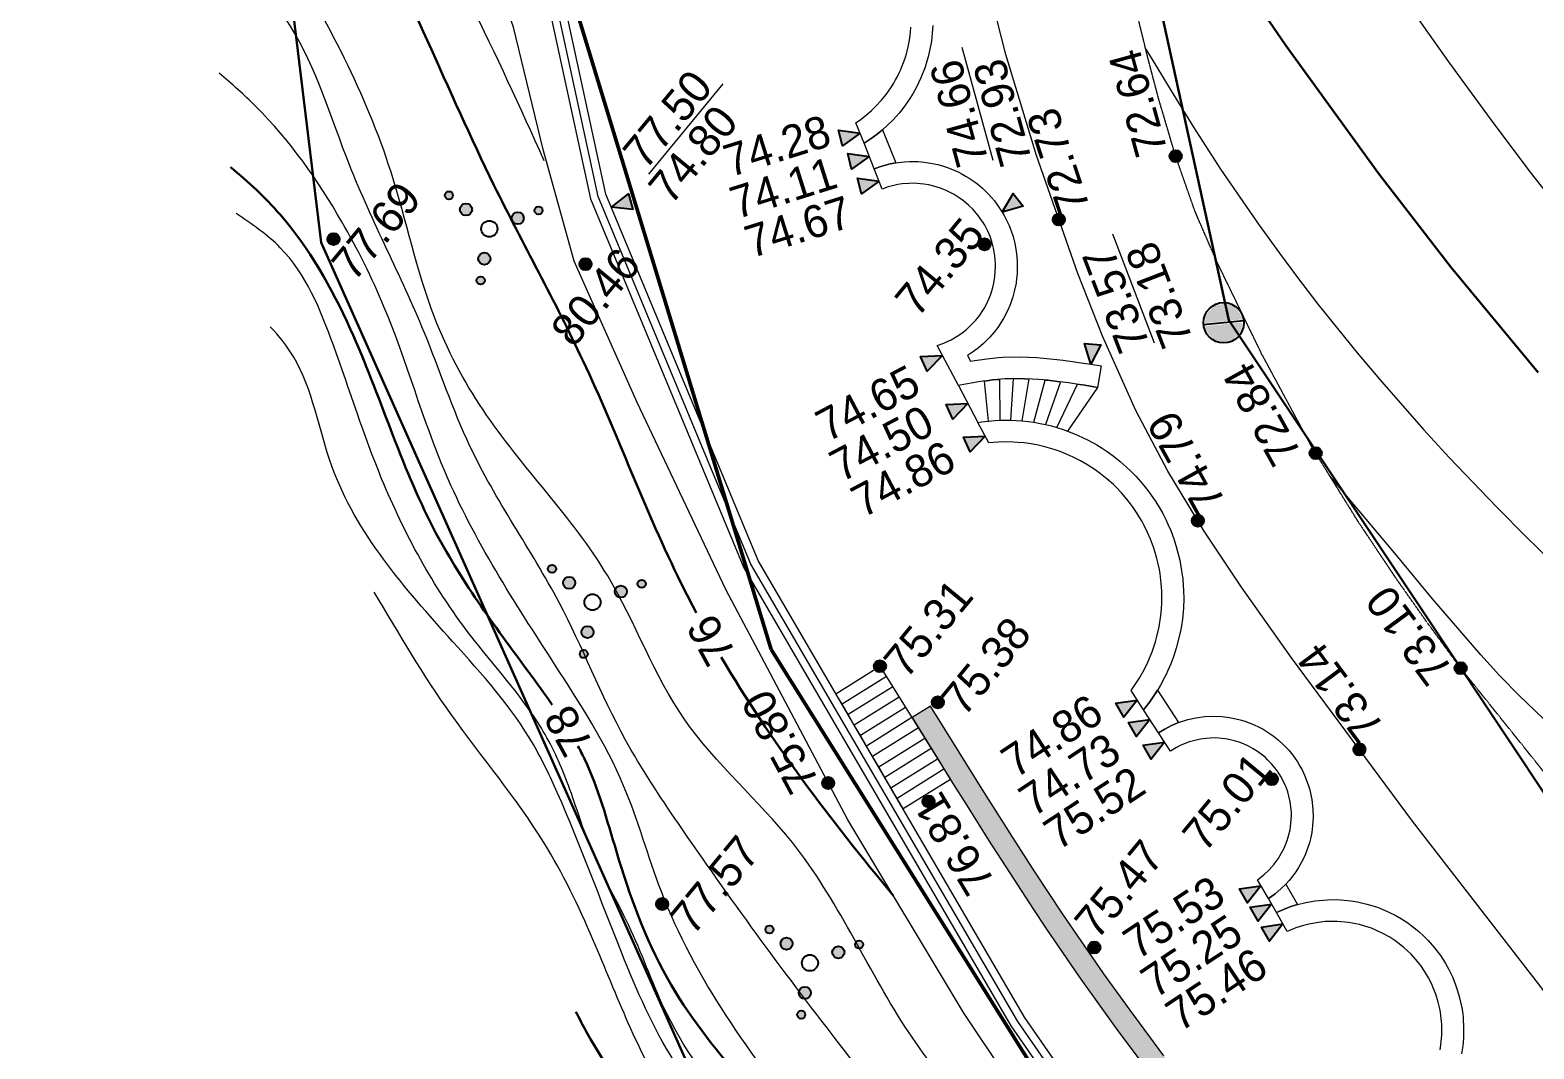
# Model space of a CAD drawing. Header units: millimetres. Extents: x -2893842 to -949497, y -1203244 to 262218.
# Drawn here: x -2454252 to -2417010, y -180234 to -154996 of the extents above; entities that cross this region are included whole.
import ezdxf

# ---------------------------------------------------------------- set-up
doc = ezdxf.new("R2010")
doc.units = ezdxf.units.MM
doc.linetypes.add('g5_05x2', pattern=[3.5, 2.5, -1])
doc.layers.get('0').update_dxf_attribs({"lineweight": 5})
for name, color, linetype in [('!!!_ Размеры', 7, 'Continuous'), ('06_Инженерно-технические сооружения', 253, 'Continuous'), ('10_Границы покрытий и угодий', 253, 'Continuous'), ('12_Рельеф', 253, 'Continuous'), ('13_Растительность', 253, 'Continuous'), ('14_Ограждения', 253, 'Continuous'), ('19_Горизонтали', 253, 'Continuous'), ('30_Канализация', 253, 'Continuous'), ('33_Газопровод', 253, 'Continuous'), ('61_Отметки высоты поверхности', 253, 'Continuous'), ('65_Границы', 253, 'Continuous')]:
    doc.layers.add(name, color=color, linetype=linetype)
doc.styles.add('LIKE17', font='d431.shx')
doc.styles.add('LIKE36', font='pragmai.shx')
doc.styles.add('Line_GUGK', font='')
doc.styles.get('Line_GUGK').set_extended_font_data('Bm431', italic=True)
doc.linetypes.add('g5_085a', pattern='A,0.001,[19,GUGK_2005.shx,S=1,R=180,X=0,Y=0],0.5,[18,GUGK_2005.shx,S=6,R=180,X=0,Y=0],0.5', length=1.001)
doc.linetypes.add('g5_121_g', pattern='A,4,-0.4,["Г",Line_GUGK,S=1,R=0,X=0,Y=-0.5],-1.2,12', length=17.6)
doc.linetypes.add('g5_122_d', pattern='A,1,-1,1.5,-0.4,["Др",Line_GUGK,S=1,R=0,X=0,Y=-0.5],-2.4,1.5,-1,4,-1,4,-1,3', length=21.8)
doc.linetypes.add('g5_280_1', pattern='A,0.001,[21,GUGK_2005.shx,S=1,R=180,X=0,Y=0],2', length=2.001)
doc.linetypes.add('g5_474_3a', pattern='A,1.5,-0.5,0.5,-0.2,[28,GUGK_2005.shx,S=0.8,R=0,X=0,Y=0],-0.2,0.5,-0.5', length=3.9)

# ---------------------------------------------------------------- blocks, each defined once
blk = doc.blocks.new('g5_117')
h = blk.add_hatch(color=255)
h.paths.add_polyline_path([(-0.299, 0.352), (0.352, -0.299, 0.177899), (0.463, 0, 0.639215)])
h.paths.add_polyline_path([(-0.352, 0.299, 0.177899), (-0.463, 0, 0.639215), (0.299, -0.352)])
at = {"color": 0}
blk.add_lwpolyline([(0.354, -0.354), (-0.354, 0.354)], dxfattribs=at)
blk.add_circle((0, 0), 0.5, dxfattribs=at)
blk = doc.blocks.new('g5_330')
blk.add_hatch(color=0).paths.add_polyline_path([(-0.15, 0, 1), (0.15, 0, 1)])
at = {"color": 0}
blk.add_circle((0, 0), 0.15, dxfattribs=at)
blk = doc.blocks.new('g5_330a')
blk.add_hatch(color=0).paths.add_polyline_path([(0, 0), (-0.2, 0.5), (0.2, 0.5)])
at = {"color": 0}
blk.add_lwpolyline([(0, 0), (-0.2, 0.5), (0.2, 0.5)], close=True, dxfattribs=at)
blk = doc.blocks.new('g5_395_2')
h = blk.add_hatch(color=0)
h.paths.add_polyline_path([(-0.8, -0.375, 1), (-0.5, -0.375, 1)])
h.paths.add_polyline_path([(-1.026, -0.65, 1), (-1.226, -0.65, 1)])
h.paths.add_polyline_path([(0.8, -0.375, 1), (0.5, -0.375, 1)])
h.paths.add_polyline_path([(1.026, -0.65, 1), (1.226, -0.65, 1)])
h.paths.add_polyline_path([(0.15, 0.75, 1), (-0.15, 0.75, 1)])
h.paths.add_polyline_path([(0.1, 1.3, 1), (-0.1, 1.3, 1)])
at = {"color": 0}
for centre, radius in [((0, 1.3), 0.1), ((0, 0.75), 0.15), ((0, 0), 0.2), ((-0.65, -0.375), 0.15), ((0.65, -0.375), 0.15), ((-1.126, -0.65), 0.1), ((1.126, -0.65), 0.1)]:
    blk.add_circle(centre, radius, dxfattribs=at)
blk = doc.blocks.new('Топо_07.04.17')
at = {"layer": '06_Инженерно-технические сооружения', "linetype": 'Continuous', "lineweight": 20}
blk.add_hatch(color=256, dxfattribs=at).paths.add_polyline_path([(-458920, -248545), (-458381, -248573), (-458292, -246836), (-458183, -244616), (-458125, -243345), (-458065, -241893), (-458024, -240767), (-457969, -238871), (-457928, -236450), (-457926, -233687), (-457930, -232306), (-457894, -229420), (-457866, -228434), (-457814, -226465), (-457787, -225066), (-457766, -223718), (-457755, -222738), (-457745, -221611), (-457732, -219147), (-457729, -216937), (-457729, -214806), (-457727, -211032), (-457708, -208694), (-457627, -205492), (-457556, -203635), (-457492, -202111), (-457438, -200759), (-457398, -199645), (-457366, -198582), (-457334, -196988), (-457325, -195804), (-457334, -194519), (-457361, -193380), (-457420, -191996), (-457494, -190835), (-457571, -189846), (-457627, -189185), (-457699, -188351), (-457758, -187626), (-457856, -186268), (-457899, -185434), (-457925, -184575), (-457929, -183951), (-457918, -183317), (-457891, -182718), (-457842, -182059), (-457770, -181423), (-457711, -181010), (-457610, -180446), (-457529, -180067), (-457407, -179576), (-457235, -178990), (-457112, -178620), (-456959, -178196), (-456728, -177613), (-456395, -176848), (-456132, -176285), (-455899, -175808), (-455524, -175065), (-455180, -174400), (-454628, -173338), (-454209, -172512), (-453858, -171791), (-453489, -170987), (-453067, -169995), (-452796, -169307), (-452584, -168738), (-452362, -168102), (-452183, -167555), (-451978, -166890), (-451810, -166305), (-451647, -165697), (-451498, -165101), (-451300, -164239), (-451161, -163579), (-450978, -162629), (-450777, -161446), (-450577, -160087), (-450497, -159483), (-450286, -157628), (-450224, -156949), (-450157, -156053), (-450122, -155404), (-450102, -154894), (-450093, -154511), (-450088, -154058), (-450096, -153256), (-450115, -152674), (-450171, -151684), (-450238, -150859), (-450305, -150199), (-450370, -149635), (-450445, -149048), (-450554, -148281), (-450665, -147583), (-450788, -146878), (-450876, -146413), (-451030, -145686), (-451209, -144934), (-451391, -144265), (-451563, -143693), (-451816, -142925), (-452006, -142389), (-452207, -141848), (-452425, -141282), (-452744, -140477), (-453210, -139322), (-453586, -138400), (-454101, -137164), (-454816, -135513), (-455156, -134758), (-455950, -133079), (-456422, -132130), (-456998, -131013), (-457774, -129562), (-458700, -127891), (-459947, -125710), (-461501, -123052), (-462755, -120929), (-463621, -119461), (-464899, -117273), (-466179, -115053), (-467140, -113368), (-468141, -111603), (-469388, -109391), (-470356, -107668), (-471713, -105253), (-473065, -102846), (-475187, -99046), (-477528, -94793), (-478652, -92722), (-480118, -90003), (-481525, -87385), (-482888, -84852), (-484648, -81601), (-486227, -78714), (-487166, -76983), (-487692, -75990), (-488243, -74919), (-488802, -73790), (-489335, -72659), (-489865, -71461), (-490321, -70349), (-490731, -69257), (-490934, -68679), (-491304, -67538), (-491747, -65977), (-492054, -64714), (-492317, -63456), (-492548, -62134), (-492680, -61220), (-492823, -59992), (-492923, -58823), (-492996, -57428), (-493017, -56121), (-492995, -54805), (-492954, -53697), (-492907, -52607), (-492871, -51619), (-492852, -50809), (-492851, -49837), (-492884, -48686), (-492935, -47720), (-493009, -46706), (-493136, -45339), (-493250, -44280), (-493401, -42984), (-493572, -41572), (-493738, -40179), (-493909, -38646), (-494079, -37053), (-494231, -35640), (-494351, -34556), (-494535, -32999), (-494693, -31782), (-494811, -30949), (-494976, -29881), (-495152, -28844), (-495359, -27753), (-495494, -27098), (-495693, -26210), (-495959, -25134), (-496203, -24238), (-496477, -23314), (-496775, -22391), (-497115, -21427), (-497457, -20534), (-497770, -19778), (-498103, -19025), (-498430, -18328), (-498778, -17623), (-499397, -16440), (-500390, -14666), (-501147, -13369), (-501734, -12378), (-502577, -10950), (-503278, -9737), (-503819, -8767), (-504662, -7184), (-505232, -6063), (-505680, -5158), (-506298, -3883), (-506760, -2912), (-507337, -1695), (-507825, -1926), (-507323, -2987), (-507035, -3592), (-506698, -4297), (-506283, -5153), (-505860, -6013), (-505537, -6658), (-505372, -6984), (-505117, -7479), (-504433, -8770), (-504001, -9555), (-503666, -10147), (-503156, -11031), (-502633, -11920), (-501999, -12989), (-501411, -13986), (-500909, -14847), (-500206, -16087), (-499656, -17101), (-499232, -17922), (-498982, -18426), (-498625, -19183), (-498301, -19910), (-497871, -20958), (-497447, -22097), (-497024, -23373), (-496703, -24453), (-496400, -25586), (-496200, -26415), (-496007, -27283), (-495849, -28057), (-495678, -28970), (-495310, -31274), (-495163, -32341), (-495022, -33467), (-494879, -34686), (-494719, -36147), (-494555, -37682), (-494393, -39186), (-494184, -41001), (-493959, -42863), (-493788, -44325), (-493638, -45746), (-493531, -46955), (-493453, -48097), (-493417, -48860), (-493390, -49970), (-493404, -51367), (-493429, -52138), (-493466, -53035), (-493513, -54164), (-493542, -55038), (-493556, -55976), (-493555, -56555), (-493537, -57391), (-493499, -58260), (-493474, -58688), (-493432, -59263), (-493332, -60326), (-493221, -61250), (-493056, -62375), (-492826, -63668), (-492530, -65054), (-492362, -65750), (-492183, -66438), (-491866, -67544), (-491333, -69179), (-490925, -70285), (-490415, -71545), (-489631, -73305), (-489081, -74450), (-488226, -76134), (-487719, -77093), (-487236, -77992), (-485549, -81077), (-484684, -82665), (-483444, -84958), (-482476, -86755), (-479091, -93045), (-476235, -98269), (-473708, -102804), (-470723, -108119), (-466022, -116408), (-462418, -122562), (-460054, -126605), (-458825, -128773), (-458359, -129617), (-457965, -130345), (-457534, -131154), (-457018, -132150), (-456661, -132858), (-456244, -133709), (-456011, -134198), (-455676, -134918), (-455322, -135703), (-454627, -137307), (-454220, -138279), (-453722, -139496), (-453154, -140904), (-452692, -142091), (-452367, -142984), (-451997, -144118), (-451755, -144980), (-451567, -145759), (-451365, -146728), (-451230, -147477), (-451111, -148212), (-451001, -148968), (-450850, -150184), (-450764, -151039), (-450676, -152250), (-450641, -153079), (-450629, -153882), (-450643, -154920), (-450671, -155588), (-450728, -156487), (-450806, -157398), (-450873, -158058), (-450940, -158654), (-451031, -159401), (-451086, -159825), (-451207, -160689), (-451449, -162192), (-451628, -163161), (-451820, -164089), (-451965, -164728), (-452124, -165382), (-452257, -165892), (-452502, -166758), (-452685, -167355), (-452807, -167730), (-453012, -168329), (-453183, -168803), (-453401, -169374), (-453556, -169765), (-453900, -170582), (-454180, -171206), (-454739, -172365), (-455221, -173309), (-455734, -174295), (-455949, -174712), (-456256, -175313), (-456589, -175988), (-456789, -176412), (-456951, -176765), (-457164, -177256), (-457452, -177975), (-457754, -178840), (-457954, -179531), (-458058, -179957), (-458174, -180521), (-458263, -181051), (-458336, -181596), (-458384, -182056), (-458437, -182808), (-458462, -183463), (-458469, -183897), (-458465, -184586), (-458447, -185233), (-458420, -185850), (-458391, -186364), (-458323, -187336), (-458216, -188645), (-458111, -189880), (-458029, -190917), (-457969, -191839), (-457931, -192587), (-457898, -193473), (-457876, -194415), (-457865, -195872), (-457874, -196961), (-457909, -198665), (-457966, -200407), (-458016, -201702), (-458078, -203192), (-458156, -205181), (-458228, -207583), (-458258, -209571), (-458270, -212081), (-458269, -215658), (-458271, -218813), (-458288, -221949), (-458320, -224679), (-458422, -228977), (-458465, -231074), (-458468, -233057), (-458462, -234750), (-458466, -236252), (-458526, -239523), (-458604, -241837), (-458682, -243722), (-458844, -247049)])
at = {"layer": '06_Инженерно-технические сооружения', "color": 7, "linetype": 'Continuous', "lineweight": 20}
for points in [[(-505382, 15053), (-505416, 14862), (-505461, 14672), (-505531, 14437), (-505582, 14295), (-505626, 14188), (-505690, 14044), (-505819, 13799), (-505957, 13577), (-506068, 13423), (-506151, 13317), (-506296, 13150), (-506421, 13022), (-506456, 12988), (-506619, 12843), (-506780, 12715), (-506908, 12624), (-507055, 12529), (-507214, 12438), (-507401, 12343), (-507545, 12874), (-507409, 12947), (-507201, 13078), (-507127, 13130), (-507024, 13209), (-506852, 13357), (-506722, 13485), (-506675, 13536), (-506573, 13653), (-506502, 13744), (-506450, 13815), (-506395, 13894), (-506331, 13993), (-506292, 14059), (-506265, 14107), (-506185, 14262), (-506145, 14347), (-506110, 14430), (-506049, 14592), (-505998, 14755), (-505952, 14938), (-505926, 15071)], [(-505758, 6115), (-505381, 5155), (-505292, 5158), (-505211, 5160), (-505113, 5160), (-505100, 6156), (-505043, 6158), (-504902, 6160), (-504782, 6158), (-504729, 6156), (-504835, 5147), (-504746, 5140), (-504644, 5129), (-504563, 5118), (-504385, 6134), (-504286, 6124), (-504113, 6101), (-504008, 6085), (-504295, 5073), (-504142, 5039), (-504000, 5002), (-503604, 6010), (-503545, 5998), (-503251, 5930), (-503231, 5925), (-503719, 4914), (-503582, 4864), (-503451, 4811), (-502820, 5818), (-502646, 5771), (-502339, 5685), (-503196, 4693)]]:
    blk.add_lwpolyline(points, dxfattribs=at)
at = {"layer": '06_Инженерно-технические сооружения', "linetype": 'Continuous', "lineweight": 20}
for points in [[(-512783, 12187), (-510701, 14197)], [(-504272, 11563), (-504717, 14423)], [(-500812, 6610), (-501538, 9412)], [(-508342, -843), (-509510, -1400)], [(-508213, -1114), (-509389, -1674)], [(-508084, -1384), (-509268, -1949)], [(-507955, -1655), (-509146, -2223)], [(-502577, -10950), (-503278, -9737), (-503819, -8767), (-504662, -7184), (-505232, -6063), (-505680, -5158), (-506298, -3883), (-506760, -2912), (-507337, -1695), (-507825, -1926), (-507323, -2987), (-507035, -3592), (-506698, -4297), (-506283, -5153), (-505860, -6013), (-505537, -6658), (-505372, -6984), (-505117, -7479), (-504433, -8770), (-504001, -9555), (-503666, -10147), (-503156, -11031)], [(-507826, -1926), (-509025, -2498)], [(-507697, -2197), (-508904, -2773)], [(-508783, -3047), (-507568, -2468)], [(-507440, -2739), (-508662, -3322)], [(-508541, -3597), (-507312, -3010)], [(-507183, -3281), (-508420, -3871)], [(-495760, -11574), (-495726, -11452), (-495678, -11220), (-495664, -11123), (-495653, -11014), (-495647, -10940), (-495643, -10817), (-495647, -10649), (-495652, -10568), (-495672, -10395), (-495709, -10197), (-495752, -10030), (-495774, -9961), (-495812, -9850), (-495842, -9774), (-495923, -9594), (-496000, -9450), (-496111, -9273), (-496206, -9142), (-496368, -8953), (-496570, -8758), (-496684, -8664), (-496855, -8541), (-497111, -8393), (-497267, -8319), (-497393, -8269), (-497654, -8186), (-497932, -8129), (-498045, -8115), (-498229, -8101), (-498392, -8100), (-498634, -8116), (-498777, -8136), (-498967, -8175), (-499188, -8239), (-499404, -7742), (-499221, -7684), (-499028, -7635), (-498864, -7603), (-498652, -7575), (-498419, -7560), (-498108, -7567), (-497878, -7591), (-497698, -7622), (-497541, -7658), (-497377, -7704), (-497152, -7783), (-496928, -7881), (-496845, -7922), (-496720, -7990), (-496490, -8137), (-496340, -8247), (-496201, -8363), (-496122, -8434), (-495986, -8570), (-495951, -8608), (-495844, -8730), (-495746, -8855), (-495614, -9046), (-495563, -9128), (-495489, -9258), (-495427, -9379), (-495385, -9469), (-495320, -9625), (-495253, -9816), (-495202, -9995), (-495163, -10171), (-495137, -10321), (-495108, -10606), (-495104, -10698), (-495103, -10828), (-495121, -11132), (-495152, -11349), (-495173, -11458), (-495192, -11542), (-495245, -11735)]]:
    blk.add_lwpolyline(points, dxfattribs=at)
at = {"layer": '06_Инженерно-технические сооружения', "color": 7, "linetype": 'Continuous', "lineweight": 20}
for points in [[(-507225, 11689), (-507401, 12343), (-507214, 12438), (-507055, 12529), (-506908, 12624), (-506678, 11774), (-506814, 11764), (-507026, 11734)], [(-502193, 6205), (-502339, 5685), (-502646, 5771), (-502846, 5826), (-503044, 5878), (-503251, 5930), (-503545, 5998), (-503763, 6042), (-503922, 6071), (-504113, 6101), (-504286, 6124), (-504423, 6138), (-504596, 6151), (-504782, 6158), (-504902, 6160), (-505043, 6158), (-505146, 6155), (-505252, 6150), (-505390, 6142), (-505580, 6129), (-505758, 6115), (-506168, 7159), (-506021, 7193), (-505806, 7264), (-505646, 7334), (-505552, 7383), (-505402, 7476), (-505279, 7566), (-505147, 7680), (-505056, 7771), (-505014, 7817), (-504967, 7871), (-504910, 7944), (-504842, 8039), (-504756, 8182), (-504716, 8256), (-504668, 8359), (-504636, 8436), (-504600, 8538), (-504554, 8702), (-504512, 8932), (-504503, 9024), (-504498, 9110), (-504497, 9206), (-504501, 9307), (-504509, 9402), (-504534, 9569), (-504563, 9697), (-504604, 9834), (-504663, 9988), (-504696, 10063), (-504738, 10145), (-504794, 10244), (-504794, 10244), (-504909, 10415), (-505001, 10529), (-505113, 10648), (-505213, 10739), (-505330, 10833), (-505404, 10885), (-505511, 10953), (-505646, 11026), (-505805, 11096), (-505922, 11138), (-506042, 11172), (-506206, 11207), (-506299, 11221), (-506409, 11232), (-506576, 11237), (-506689, 11233), (-506823, 11219), (-506929, 11203), (-507084, 11168), (-507225, 11689), (-507026, 11734), (-506814, 11764), (-506814, 11764), (-506678, 11774), (-506471, 11776), (-506332, 11768), (-506244, 11759), (-506244, 11759), (-506123, 11741), (-505973, 11711), (-505825, 11673), (-505650, 11614), (-505509, 11558), (-505416, 11514), (-505248, 11425), (-505151, 11365), (-505094, 11328), (-504979, 11245), (-504910, 11190), (-504803, 11097), (-504719, 11018), (-504615, 10907), (-504473, 10734), (-504416, 10655), (-504355, 10562), (-504303, 10475), (-504247, 10372), (-504193, 10260), (-504156, 10176), (-504109, 10055), (-504062, 9912), (-504039, 9825), (-504020, 9749), (-503997, 9635), (-503972, 9455), (-503959, 9264), (-503958, 9124), (-503964, 8997), (-504004, 8689), (-504024, 8597), (-504053, 8480), (-504118, 8280), (-504171, 8148), (-504250, 7982), (-504322, 7853), (-504458, 7646), (-504626, 7440), (-504726, 7335), (-504848, 7222), (-505021, 7084), (-505159, 6990), (-505292, 6910), (-505448, 6830), (-505390, 6683), (-505282, 6689), (-504985, 6699), (-504832, 6699), (-504702, 6696), (-504585, 6691), (-504168, 6654), (-503951, 6623), (-503745, 6588), (-503340, 6505), (-503110, 6451), (-503063, 6440), (-502878, 6393), (-502619, 6323), (-502439, 6274)], [(-502105, -2379), (-502361, -1868), (-502257, -1753), (-502131, -1600), (-501982, -1396), (-501870, -1221), (-501736, -979), (-501688, -881), (-501624, -739), (-501572, -610), (-501493, -383), (-501416, -103), (-501384, 51), (-501357, 212), (-501339, 352), (-501327, 486), (-501317, 677), (-501320, 929), (-501325, 1026), (-501338, 1172), (-501354, 1304), (-501378, 1455), (-501405, 1593), (-501456, 1798), (-501510, 1976), (-501575, 2157), (-501616, 2257), (-501727, 2500), (-501812, 2659), (-501852, 2729), (-501928, 2851), (-502045, 3023), (-502160, 3174), (-502219, 3247), (-502357, 3402), (-502505, 3552), (-502625, 3662), (-502813, 3817), (-502963, 3926), (-503130, 4037), (-503272, 4121), (-503434, 4208), (-503580, 4278), (-503803, 4370), (-503994, 4437), (-504187, 4493), (-504297, 4520), (-504453, 4553), (-504570, 4573), (-504740, 4596), (-504933, 4613), (-505171, 4620), (-505381, 5155), (-505292, 5158), (-505211, 5160), (-505113, 5160), (-505039, 5158), (-504948, 5155), (-504835, 5147), (-504746, 5140), (-504644, 5129), (-504563, 5118), (-504431, 5098), (-504295, 5073), (-504142, 5039), (-504000, 5002), (-503848, 4957), (-503719, 4914), (-503582, 4864), (-503451, 4811), (-503305, 4745), (-503196, 4693), (-502978, 4575), (-502814, 4476), (-502730, 4422), (-502613, 4341), (-502520, 4272), (-502395, 4174), (-502284, 4081), (-502146, 3955), (-501989, 3799), (-501853, 3649), (-501740, 3514), (-501644, 3389), (-501544, 3249), (-501471, 3140), (-501387, 3002), (-501318, 2882), (-501238, 2728), (-501159, 2562), (-501088, 2395), (-501024, 2223), (-500989, 2118), (-500939, 1954), (-500886, 1743), (-500845, 1545), (-500821, 1391), (-500798, 1201), (-500788, 1091), (-500776, 730), (-500781, 566), (-500788, 446), (-500808, 246), (-500842, 11), (-500898, -257), (-500940, -421), (-500988, -577), (-501129, -955), (-501212, -1138), (-501306, -1322), (-501395, -1479), (-501452, -1572), (-501497, -1641), (-501622, -1822), (-501730, -1963), (-501813, -2065), (-501929, -2197)]]:
    blk.add_lwpolyline(points, close=True, dxfattribs=at)
at = {"layer": '06_Инженерно-технические сооружения', "linetype": 'Continuous', "lineweight": 20}
for points in [[(-508299, -4146), (-508420, -3871), (-508541, -3597), (-508662, -3322), (-508783, -3047), (-508904, -2773), (-508904, -2773), (-509025, -2498), (-509146, -2223), (-509268, -1949), (-509389, -1674), (-509510, -1400), (-509631, -1125), (-508471, -572), (-507054, -3552)], [(-501800, -2989), (-502105, -2379), (-501929, -2197), (-501813, -2065), (-501711, -1938), (-501283, -2793), (-501460, -2845), (-501639, -2913)], [(-501559, -3472), (-501800, -2989), (-501639, -2913), (-501460, -2845), (-501283, -2793), (-501047, -2745), (-500839, -2722), (-500618, -2717), (-500431, -2729), (-500188, -2765), (-500013, -2807), (-499889, -2845), (-499724, -2908), (-499643, -2943), (-499440, -3048), (-499311, -3129), (-499217, -3194), (-499104, -3282), (-498988, -3385), (-498879, -3494), (-498745, -3649), (-498648, -3780), (-498562, -3914), (-498467, -4087), (-498415, -4200), (-498373, -4303), (-498326, -4438), (-498262, -4688), (-498239, -4815), (-498220, -4979), (-498215, -5061), (-498215, -5298), (-498232, -5490), (-498249, -5602), (-498270, -5709), (-498310, -5866), (-498362, -6025), (-498397, -6115), (-498448, -6231), (-498535, -6398), (-498607, -6517), (-498731, -6691), (-498814, -6793), (-498893, -6880), (-499001, -6986), (-499096, -7069), (-499225, -7170), (-499381, -7275), (-499562, -7376), (-499777, -6879), (-499606, -6777), (-499458, -6668), (-499322, -6546), (-499208, -6422), (-499030, -6174), (-498989, -6103), (-498934, -5996), (-498888, -5889), (-498835, -5739), (-498795, -5582), (-498778, -5491), (-498763, -5388), (-498757, -5323), (-498752, -5181), (-498756, -5054), (-498771, -4907), (-498789, -4805), (-498817, -4682), (-498827, -4647), (-498868, -4521), (-498915, -4404), (-498969, -4293), (-499031, -4181), (-499108, -4065), (-499192, -3955), (-499250, -3888), (-499305, -3830), (-499421, -3721), (-499514, -3646), (-499629, -3566), (-499741, -3499), (-499847, -3444), (-499956, -3396), (-500091, -3347), (-500170, -3324), (-500258, -3302), (-500414, -3274), (-500546, -3261), (-500646, -3257), (-500716, -3257), (-500786, -3260), (-500967, -3279), (-501073, -3298), (-501172, -3322), (-501286, -3357), (-501402, -3400)], [(-499404, -7742), (-499562, -7376), (-499381, -7275), (-499225, -7170), (-499096, -7069), (-498864, -7603), (-499028, -7635), (-499221, -7684)]]:
    blk.add_lwpolyline(points, close=True, dxfattribs=at)
at = {"layer": '06_Инженерно-технические сооружения', "linetype": 'g5_280_1', "lineweight": 20}
blk.add_lwpolyline([(-502577, -10950), (-503278, -9737), (-503819, -8767), (-504662, -7184), (-505232, -6063), (-505680, -5158), (-506298, -3883), (-506760, -2912), (-507337, -1695)], dxfattribs=at)
at = {"layer": '10_Границы покрытий и угодий', "linetype": 'Continuous', "lineweight": 20}
blk.add_lwpolyline([(-491277, -13391), (-493153, -10226), (-495799, -5873), (-498322, -1511), (-499355, 367), (-500114, 1847), (-500843, 3429), (-501461, 5005), (-502069, 6914), (-502505, 8540), (-503195, 11563), (-503664, 14129), (-504071, 17120), (-504334, 20233), (-504466, 23063), (-504613, 29318), (-504639, 33461)], dxfattribs=at)
at = {"layer": '10_Границы покрытий и угодий', "linetype": 'g5_05x2', "lineweight": 20}
blk.add_lwpolyline([(-487501, -13270), (-488249, -11853), (-489122, -10328), (-490115, -8696), (-494187, -2239), (-494893, -1005), (-495522, 144), (-496306, 1667), (-497227, 3610), (-498203, 6045), (-499055, 8454), (-499447, 9741), (-499770, 11155), (-500030, 12625), (-500173, 13607), (-500349, 14970), (-500685, 17854), (-500886, 19605), (-501507, 25351), (-501719, 27723), (-501872, 29862), (-501973, 32163), (-501982, 33913)], dxfattribs=at)
at = {"layer": '12_Рельеф', "linetype": 'g5_085a', "lineweight": 20}
blk.add_lwpolyline([(-504854, -14223), (-507381, -9331), (-509693, -4260), (-512049, 1743), (-513705, 6594), (-514864, 10252), (-515315, 13090), (-515705, 16179), (-516899, 21338), (-517177, 22968), (-517260, 24830), (-517127, 26527), (-516986, 28070), (-516893, 30406), (-516864, 32898), (-516803, 35031)], dxfattribs=at)
at = {"layer": '14_Ограждения', "linetype": 'Continuous', "lineweight": 20}
for points in [[(-482824, -91304), (-485476, -87179), (-494115, -69254), (-496120, -60088), (-496205, -50316), (-497090, -32246), (-499561, -22830), (-501480, -17825), (-505890, -9609), (-511172, 2371), (-513895, 11816), (-515538, 28121), (-515200, 39840)], [(-515599, 39884), (-515939, 28106), (-514289, 11740), (-511549, 2234), (-506250, -9784), (-501844, -17991), (-499942, -22952), (-497488, -32308), (-496605, -50328), (-496520, -60133), (-494496, -69385), (-485826, -87375), (-483164, -91515)]]:
    blk.add_lwpolyline(points, dxfattribs=at)
at = {"layer": '14_Ограждения', "linetype": 'g5_474_3a', "lineweight": 20}
blk.add_lwpolyline([(-453278, -155610), (-453853, -151309), (-455234, -142668), (-456889, -138660), (-465749, -122446), (-473635, -108760), (-476745, -101893), (-482994, -91410), (-485651, -87277), (-494306, -69320), (-496320, -60111), (-496405, -50322), (-497289, -32277), (-499752, -22891), (-501662, -17908), (-506070, -9697), (-511361, 2302), (-514092, 11778), (-515738, 28114), (-515399, 39862), (-512772, 53553), (-510484, 67484), (-510272, 76938), (-512186, 90139)], dxfattribs=at)
at = {"layer": '19_Горизонтали', "linetype": 'Continuous', "lineweight": 20}
for points in [[(-489962, 7958), (-491063, 9734), (-491847, 11061), (-492788, 12715), (-493303, 13652), (-494029, 15014), (-495084, 17105), (-495941, 18930), (-496474, 20140), (-497141, 21761), (-497681, 23185), (-498714, 26093), (-499449, 28061), (-499957, 29428), (-500648, 31397), (-501286, 33507)], [(-500208, 13876), (-500007, 13441), (-499701, 12781), (-499250, 11823), (-498700, 10710), (-497910, 9225), (-497488, 8477), (-497110, 7829), (-496683, 7121), (-495854, 5814), (-495378, 5097), (-494436, 3741), (-493882, 2979), (-492849, 1619), (-492200, 801), (-491450, -113)], [(-484866, -12832), (-485292, -12121), (-485528, -11753), (-485858, -11266), (-486127, -10887), (-486530, -10346), (-487149, -9562), (-487614, -9002), (-488148, -8382), (-488735, -7720), (-489454, -6925), (-490039, -6284), (-490397, -5891), (-490877, -5360), (-491348, -4831), (-491757, -4363), (-492820, -3082), (-493251, -2525), (-493658, -1970), (-494683, -452), (-495454, 727), (-496881, 2879)]]:
    blk.add_lwpolyline(points, dxfattribs=at)
at = {"layer": '19_Горизонтали', "linetype": 'Continuous', "lineweight": 30}
blk.add_lwpolyline([(-491452, 4820), (-493305, 7645), (-494822, 10153), (-496749, 13572), (-497778, 15519), (-498808, 17587), (-499641, 19380), (-500146, 20536), (-500463, 21295), (-500709, 21902), (-501003, 22656), (-501303, 23459)], dxfattribs=at)
at = {"layer": '19_Горизонтали', "linetype": 'Continuous', "lineweight": 20}
for points, knots in [([(-515320, 12807, -67200), (-515763, 14177, -67200), (-516499, 16457, -67200), (-517809, 19749, -67200), (-519478, 21949, -67200), (-520767, 24170, -67200), (-520230, 26607, -67200), (-519684, 28857, -67200), (-519383, 31466, -67200), (-520830, 32890, -67200), (-521207, 34779, -67200), (-520026, 36599, -67200), (-518996, 38669, -67200), (-518217, 40846, -67200), (-518136, 43307, -67200), (-518660, 46270, -67200), (-518282, 49328, -67200), (-518432, 52608, -67200), (-517465, 55439, -67200), (-517168, 59080, -67200), (-517859, 61862, -67200), (-518359, 63506, -67200), (-518506, 63953, -67200)], [0, 0, 0, 0, 4.327441, 7.204457, 10.516757, 12.716317, 14.500079, 17.675715, 19.999412, 21.672296, 23.474926, 25.255466, 27.935331, 30.502045, 32.075016, 35.269392, 39.464275, 41.251597, 45.059258, 48.293116, 52.091677, 53.513622, 53.513622, 53.513622, 53.513622]), ([(-500908, -22785, -67200), (-501427, -21805, -67200), (-503038, -18761, -67200), (-505689, -14333, -67200), (-509155, -9596, -67200), (-510568, -4851, -67200), (-513748, -1519, -67200), (-514755, 2908, -67200), (-517289, 6000, -67200), (-518698, 9603, -67200), (-519053, 13768, -67200), (-520646, 17816, -67200), (-522539, 21601, -67200), (-523040, 25027, -67200), (-522319, 27828, -67200), (-521115, 30194, -67200), (-521244, 32358, -67200), (-522134, 34264, -67200), (-521949, 36172, -67200), (-520928, 37763, -67200), (-519491, 39268, -67200), (-519079, 40975, -67200), (-518740, 42494, -67200), (-519008, 43833, -67200), (-519446, 45830, -67200), (-519501, 48227, -67200), (-520099, 49957, -67200), (-520368, 50640, -67200)], [0, 0, 0, 0, 3.324214, 10.330722, 15.485564, 20.822789, 24.868528, 28.908352, 34.052555, 36.638938, 40.392509, 46.488658, 49.537971, 53.071169, 56.591109, 58.036298, 60.982958, 62.642709, 64.28887, 66.457192, 68.212989, 70.436875, 71.578615, 72.846256, 74.461281, 77.740571, 79.933251, 79.933251, 79.933251, 79.933251]), ([(-498172, -43466, -67200), (-498552, -41097, -67200), (-499398, -35833, -67200), (-500484, -29558, -67200), (-501026, -24628, -67200), (-502131, -21034, -67200), (-505317, -17214, -67200), (-508310, -13322, -67200), (-511214, -8670, -67200), (-513234, -5138, -67200), (-515210, -1302, -67200), (-516105, 2171, -67200), (-517973, 5481, -67200), (-518783, 9441, -67200), (-520195, 12931, -67200), (-520841, 16790, -67200), (-522482, 18805, -67200), (-523028, 19977, -67200), (-523114, 20183, -67200)], [0, 0, 0, 0, 7.197816, 15.995341, 19.092639, 22.077789, 27.111739, 33.782938, 36.863136, 43.540787, 46.003918, 49.770603, 54.22848, 57.274498, 61.809554, 65.539568, 68.74426, 69.413118, 69.413118, 69.413118, 69.413118]), ([(-498074, -46897, -67200), (-498238, -46441, -67200), (-498998, -44333, -67200), (-500335, -40493, -67200), (-500178, -35422, -67200), (-501204, -30131, -67200), (-501462, -25033, -67200), (-504979, -20356, -67200), (-507504, -16763, -67200), (-510147, -13797, -67200), (-512333, -10504, -67200), (-514366, -6920, -67200), (-515022, -2531, -67200), (-516767, 988, -67200), (-518762, 4977, -67200), (-519381, 9031, -67200), (-520567, 12264, -67200), (-521709, 14368, -67200), (-522795, 15571, -67200), (-523074, 15868, -67200)], [0, 0, 0, 0, 1.456167, 6.729833, 12.042667, 16.45614, 22.994541, 26.734822, 33.679612, 36.265037, 38.610129, 45.551681, 48.3353, 51.800687, 57.253165, 61.624074, 63.988366, 67.560094, 68.759632, 68.759632, 68.759632, 68.759632]), ([(-492293, -77072, -67200), (-493147, -75811, -67200), (-495342, -72572, -67200), (-497960, -66321, -67200), (-498062, -59834, -67200), (-499494, -54735, -67200), (-500477, -49962, -67200), (-501421, -44177, -67200), (-502565, -38768, -67200), (-502264, -33863, -67200), (-503211, -29965, -67200), (-502942, -25937, -67200), (-504685, -24092, -67200), (-505399, -22104, -67200), (-507232, -19946, -67200), (-509035, -16834, -67200), (-511183, -14128, -67200), (-513178, -11441, -67200), (-514692, -8965, -67200), (-515259, -6334, -67200), (-516134, -4420, -67200), (-516431, -2605, -67200), (-517085, -661, -67200), (-518871, 1710, -67200), (-520254, 5128, -67200), (-520914, 8578, -67200), (-521628, 11159, -67200), (-522696, 12062, -67200), (-523046, 12371, -67200)], [0, 0, 0, 0, 4.569146, 11.744192, 19.92634, 23.757578, 27.596548, 34.539922, 41.373294, 44.061861, 49.14675, 53.545964, 55.181639, 56.492038, 59.821244, 63.547869, 67.284841, 70.151419, 73.620865, 75.849838, 78.171628, 79.884608, 81.346845, 84.277039, 88.702934, 92.215199, 94.967562, 96.350793, 96.350793, 96.350793, 96.350793]), ([(-484080, -92836, -67200), (-484721, -92067, -67200), (-486994, -89340, -67200), (-489564, -84240, -67200), (-492444, -78063, -67200), (-496191, -74464, -67200), (-498204, -71290, -67200), (-499669, -69218, -67200), (-500176, -66363, -67200), (-499841, -63162, -67200), (-500392, -59403, -67200), (-500462, -55693, -67200), (-500928, -51550, -67200), (-502035, -46874, -67200), (-502412, -41886, -67200), (-503389, -37052, -67200), (-502781, -32916, -67200), (-503950, -29453, -67200), (-503405, -26674, -67200), (-504535, -24849, -67200), (-505449, -23107, -67200), (-506713, -20659, -67200), (-508974, -17965, -67200), (-511447, -13971, -67200), (-514483, -10745, -67200), (-515782, -6487, -67200), (-516433, -3717, -67200), (-517391, -909, -67200), (-519307, 1774, -67200), (-521556, 4956, -67200), (-521667, 8174, -67200), (-522329, 9230, -67200), (-522525, 9486, -67200)], [0, 0, 0, 0, 2.997362, 10.631503, 17.039311, 23.2751, 25.954772, 28.337858, 30.787109, 34.432584, 37.959803, 42.118313, 45.565726, 50.443, 56.499941, 60.55291, 65.155812, 68.740028, 71.294587, 73.171934, 74.935834, 77.253762, 81.391403, 85.425577, 91.373773, 94.341587, 98.623725, 99.952364, 103.197974, 108.46666, 111.331678, 112.310241, 112.310241, 112.310241, 112.310241])]:
    blk.add_open_spline(points, degree=3, knots=knots, dxfattribs=at)
at = {"layer": '19_Горизонтали', "linetype": 'Continuous', "lineweight": 30}
for points, knots in [([(-512840, 1258, -67200), (-512940, 1511, -67200), (-513745, 3634, -67200), (-514664, 7464, -67200), (-516591, 12041, -67200), (-517829, 16032, -67200), (-518885, 19233, -67200), (-520601, 21182, -67200), (-522281, 23476, -67200), (-521586, 26933, -67200), (-520284, 29797, -67200), (-520591, 32057, -67200), (-521398, 33421, -67200), (-521587, 35559, -67200), (-519969, 37582, -67200), (-518852, 39953, -67200), (-518613, 41827, -67200), (-518470, 43072, -67200), (-518555, 43625, -67200), (-518602, 43863, -67200)], [13.479972, 13.479972, 13.479972, 13.479972, 14.302089, 20.334059, 25.20844, 29.158857, 32.941252, 35.087721, 36.947767, 41.211701, 44.583506, 46.38905, 47.753238, 49.314048, 52.463629, 55.09349, 57.137758, 58.097854, 58.823648, 58.823648, 58.823648, 58.823648]), ([(-516641, -609, -67200), (-516800, -312, -67200), (-517684, 1224, -67200), (-519466, 4310, -67200), (-520195, 8595, -67200), (-521576, 11852, -67200), (-522659, 13114, -67200), (-523055, 13523, -67200)], [62.628752, 62.628752, 62.628752, 62.628752, 63.635059, 67.89221, 73.245329, 76.566789, 78.281384, 78.281384, 78.281384, 78.281384]), ([(-501656, -33536, -67200), (-501675, -33360, -67200), (-501801, -32181, -67200), (-502044, -29725, -67200), (-502677, -26662, -67200), (-503506, -23631, -67200), (-505617, -20884, -67200), (-507699, -17511, -67200), (-510555, -14012, -67200), (-512805, -10782, -67200), (-514779, -7643, -67200), (-515450, -4716, -67200), (-515757, -2669, -67200), (-516080, -1805, -67200), (-516124, -1694, -67200)], [25.768124, 25.768124, 25.768124, 25.768124, 26.298004, 29.325115, 33.161546, 35.700792, 38.634534, 43.424208, 47.622442, 52.143056, 55.266596, 58.638047, 61.065359, 61.42511, 61.42511, 61.42511, 61.42511]), ([(-504049, -33194, -67200), (-503981, -32323, -67200), (-503957, -31220, -67200), (-504282, -29702, -67200), (-504126, -28584, -67200), (-504477, -27324, -67200), (-504881, -25830, -67200), (-505280, -24485, -67200), (-505903, -23254, -67200), (-507269, -21381, -67200), (-508948, -18720, -67200), (-511767, -15187, -67200), (-514774, -12422, -67200), (-516364, -9675, -67200), (-516854, -8400, -67200), (-516917, -8228, -67200)], [83.435043, 83.435043, 83.435043, 83.435043, 86.045063, 86.752689, 88.061048, 89.358975, 90.627351, 92.721932, 93.543418, 94.751861, 99.663079, 102.981133, 108.287508, 111.828864, 112.375305, 112.375305, 112.375305, 112.375305])]:
    blk.add_open_spline(points, degree=3, knots=knots, dxfattribs=at)
at = {"layer": '19_Горизонтали', "linetype": 'Continuous', "lineweight": 20}
blk.add_spline([(-477475, -103844, -67200), (-478313, -102729, -67200), (-483114, -96883, -67200), (-485724, -92095, -67200), (-488267, -88703, -67200), (-490269, -84546, -67200), (-492749, -79833, -67200), (-496332, -75274, -67200), (-498988, -72125, -67200), (-500393, -68728, -67200), (-500857, -65341, -67200), (-501082, -62593, -67200), (-501373, -58763, -67200), (-502113, -55063, -67200), (-502498, -52638, -67200), (-502903, -49236, -67200), (-503080, -43889, -67200), (-503695, -35891, -67200), (-503626, -32263, -67200), (-503935, -29855, -67200), (-504109, -27286, -67200), (-504692, -25340, -67200), (-505835, -23142, -67200), (-506906, -21376, -67200), (-511064, -15609, -67200), (-514841, -10742, -67200), (-516295, -6499, -67200), (-517232, -3974, -67200), (-519155, -566, -67200), (-520707, 2666, -67200)], degree=3, dxfattribs=at)
at = {"layer": '19_Горизонтали', "linetype": 'Continuous', "lineweight": 30}
blk.add_open_spline([(-508778, -6258, -67200), (-510125, -4207, -67200), (-511367, -2111, -67200), (-512351, 96, -67200)], degree=3, dxfattribs=at)
at = {"layer": '30_Канализация', "linetype": 'g5_122_d', "lineweight": 30}
blk.add_lwpolyline([(-447418, -191177), (-438432, -154724), (-443053, -136615), (-455746, -113037), (-476565, -75538), (-482147, -45042), (-486716, -16763), (-498917, 6968), (-502127, 38219), (-494846, 82956), (-486955, 91944)], dxfattribs=at)
at = {"layer": '33_Газопровод', "linetype": 'g5_121_g', "lineweight": 30}
blk.add_lwpolyline([(-522672, -174586), (-522190, -173935), (-511876, -175349), (-490326, -174912), (-490397, -174550), (-486470, -175249), (-484211, -167621), (-467831, -165474), (-458276, -164337), (-459405, -145391), (-464058, -135831), (-465042, -133890), (-468507, -129090), (-484139, -109372), (-507632, -61315), (-506655, -43208), (-511990, -17166), (-521038, 11415), (-521192, 30351), (-514629, 77169), (-518830, 94834), (-505209, 96933)], dxfattribs=at)
at = {"layer": '65_Границы', "color": 1, "linetype": 'Continuous', "lineweight": 50}
blk.add_polyline3d([(-474373, -103816, -67200), (-494357, -70278, -67200), (-496189, -61971, -67200), (-497082, -34621, -67200), (-499783, -23469, -67200), (-511103, 141, -67200), (-515683, 24975, -67200), (-512568, 50606, -67200), (-507028, 84984, -67200), (-424365, 75608, -67200), (-303990, 86296, -67200), (-266088, 83656, -67200), (-214689, 90720, -67200), (-224782, 118516, 0), (-231407, 147199, 0), (-228117, 179113, 0), (-218498, 184727, 0), (-211911, 163012, 0), (-184159, 116945, 0), (-164841, 92507, 0)], dxfattribs=at)
at = {"layer": '06_Инженерно-технические сооружения', "linetype": 'Continuous', "lineweight": 20}
for p, xscale, yscale, zscale, rotation in [((-507473, 12608, -67200), 999.9999999999992, 999.9999999999992, 999.9999999999992, 97.44437989806572), ((-507310, 12005, -67200), 999.9999999999992, 999.9999999999992, 999.9999999999992, 97.44437989806572), ((-513798, 11479, -67200), 999.9999999999997, 999.9999999999997, 999.9999999999997, 279.1012495044597), ((-507138, 11367, -67200), 999.9999999999992, 999.9999999999992, 999.9999999999992, 97.44437989806572), ((-504193, 10260, -67200), 1000, 1000, 1000, 302.0935031830657), ((-506068, 6904, -67200), 999.9999999999997, 999.9999999999997, 999.9999999999997, 107.8115671466392), ((-502439, 6274, -67200), 999.9999999999999, 999.9999999999999, 999.9999999999999, 348.253781968886), ((-505574, 5647, -67200), 999.9999999999997, 999.9999999999997, 999.9999999999997, 107.8115671466392), ((-505240, 4797, -67200), 999.9999999999997, 999.9999999999997, 999.9999999999997, 107.8115671466392), ((-502233, -2125, -67200), 999.9999999999998, 999.9999999999998, 999.9999999999998, 113.4080914942607), ((-501977, -2636, -67200), 999.9999999999998, 999.9999999999998, 999.9999999999998, 113.4080914942607), ((-501679, -3231, -67200), 999.9999999999998, 999.9999999999998, 999.9999999999998, 113.4080914942607), ((-499708, -7039, -67200), 999.9999999999989, 999.9999999999989, 999.9999999999989, 113.4080914707524), ((-499498, -7523, -67200), 999.9999999999989, 999.9999999999989, 999.9999999999989, 113.4080914707524), ((-499274, -8040, -67200), 999.9999999999989, 999.9999999999989, 999.9999999999989, 113.4080914707524)]:
    blk.add_blockref('g5_330a', p, dxfattribs=dict(at, xscale=xscale, yscale=yscale, zscale=zscale, rotation=rotation))
at = {"layer": '13_Растительность', "linetype": 'Continuous', "lineweight": 20, "xscale": 999.9999999999995, "yscale": 999.9999999999995, "zscale": 999.9999999999995, "rotation": 43.98139083737546}
for p in [(-516861, 11285, -67200), (-515365, 1807, -67200), (-511022, -7678, -67200)]:
    blk.add_blockref('g5_395_2', p, dxfattribs=at)
at = {"layer": '14_Ограждения', "linetype": 'Continuous', "lineweight": 20, "xscale": 999.9999999999995, "yscale": 999.9999999999995, "zscale": 999.9999999999995, "rotation": 43.98139083737546}
blk.add_blockref('g5_117', (-499055, 6923, -67200), dxfattribs=at)
at = {"layer": '61_Отметки высоты поверхности', "linetype": 'Continuous', "lineweight": 20, "xscale": 999.9999999999995, "yscale": 999.9999999999995, "zscale": 999.9999999999995, "rotation": 43.98139083737546}
for p in [(-520723, 11467, -67200), (-499770, 11155, -67200), (-514594, 10145, -67200), (-502821, 9922, -67200), (-504718, 9521, -67200), (-497154, 3456, -67200), (-500242, 2124, -67200), (-508471, -572, -67200), (-507149, -1621, -67200), (-494187, -2239, -67200), (-510069, -3302, -67200), (-507653, -4034, -67200), (-496906, -3960, -67200), (-499142, -4447, -67200), (-514493, -5816, 19420), (-503982, -8092, -67200)]:
    blk.add_blockref('g5_330', p, dxfattribs=at)
at = {"layer": '06_Инженерно-технические сооружения', "linetype": 'Continuous', "lineweight": 15, "style": 'LIKE36'}
for s, rotation, p in [('77.50', 43.9814, (-512857, 12271, -67200)), ('74.66', 98.8566, (-504382, 11551, -67200)), ('72.93', 98.8566, (-503311, 11445, -67200)), ('74.80', 43.9814, (-512327, 11334, -67200)), ('74.28', 10.9965, (-510791, 11879, -67200)), ('74.11', 10.9965, (-510752, 10827, -67200)), ('74.67', 10.9965, (-510497, 9826, -67200)), ('73.57', 104.5143, (-500921, 6587, -67200)), ('73.18', 104.5143, (-499845, 6587, -67200)), ('74.65', 21.3637, (-509141, 5080, -67200)), ('74.50', 21.3637, (-508914, 4052, -67200)), ('74.86', 21.3637, (-508482, 3115, -67200)), ('74.86', 26.9603, (-505449, -3727, -67200)), ('74.73', 26.9603, (-505122, -4728, -67200)), ('75.52', 26.9603, (-504602, -5620, -67200)), ('75.53', 26.9603, (-502955, -8534, -67200)), ('75.25', 26.9603, (-502629, -9535, -67200)), ('75.46', 26.9603, (-502108, -10426, -67200))]:
    blk.add_text(s, height=800, rotation=rotation, dxfattribs=at).set_placement(p)
at = {"layer": '19_Горизонтали', "linetype": 'Continuous', "lineweight": 15, "style": 'LIKE36'}
for s, p in [('76', (-511960, 134, 38800)), ('78', (-515725, -1696, 38800))]:
    blk.add_text(s, height=800, rotation=112.1161, dxfattribs=at).set_placement(p)
at = {"layer": '61_Отметки высоты поверхности', "linetype": 'Continuous', "lineweight": 15, "style": 'LIKE17'}
for s, rotation, p in [('72.64', 98.9083, (-499950, 11303, 19420)), ('72.73', 101.7885, (-502012, 10123, 19420)), ('77.69', 43.9814, (-520340, 10332, 19420)), ('80.46', 43.9814, (-515127, 8096, 19420)), ('74.35', 43.9814, (-506574, 7876, 19420)), ('72.84', 112.5117, (-497487, 3477, 19420)), ('74.79', 112.5117, (-499486, 2496, 19420)), ('75.31', 43.9814, (-507862, -987, 19420)), ('75.38', 43.9814, (-506544, -2080, 19420)), ('73.10', 120.0325, (-494356, -2255, 19420)), ('75.80', 111.8216, (-510273, -3250, 19420)), ('73.14', 120.0325, (-496202, -3475, 19420)), ('76.81', 114.3568, (-506221, -6211, 19420)), ('75.01', 43.9814, (-500997, -6092, 19420)), ('77.57', 43.9814, (-513825, -6707, 106040)), ('75.47', 43.9814, (-503894, -7938, 19420))]:
    blk.add_text(s, height=800, rotation=rotation, dxfattribs=at).set_placement(p)

msp = doc.modelspace()

# ---------------------------------------------------------------- linework, layer by layer
at = {"layer": '65_Границы', "color": 1, "linetype": 'Continuous', "lineweight": 50}
msp.add_polyline3d([(-2387688.26502, -269497.41543, -67199.99998), (-2411324.66862, -238425.42442, -67199.99998), (-2414081.76991, -230377.85383, -67199.99998), (-2418051.4099, -203302.87538, -67199.99998), (-2421992.36352, -192527.0281, -67199.99998), (-2435901.31815, -170343.11543, -67199.99998), (-2443250.82359, -146183.44305, -67199.99998), (-2443044.59423, -120364.89411, -67199.99998), (-2441414.03623, -85581.09068, -67199.99998), (-2358221.22764, -85581.09068, -67199.99998), (-2239818.1593, -61393.38703, -67199.99998), (-2201859.71249, -59744.65558, -67199.99998), (-2151584.39577, -46933.06984, -67199.99998), (-2164745.78218, -20451.38546, 0), (-2174562.14148, 7301.43765, 0), (-2174889.90899, 39383.76718, 0), (-2165964.96208, 46046.14833, 0), (-2156972.35547, 25211.35468, 0), (-2124204.57606, -17433.80252, 0), (-2102255.17766, -39539.20479, 0)], dxfattribs=at)

# ---------------------------------------------------------------- block references
at = {"layer": '!!!_ Размеры', "color": 1, "lineweight": 0, "rotation": 6.471407436947433}
msp.add_blockref('Топо_07.04.17', (-1928038.79367, -112877.83782), dxfattribs=at)

doc.saveas('drawing.dxf')
